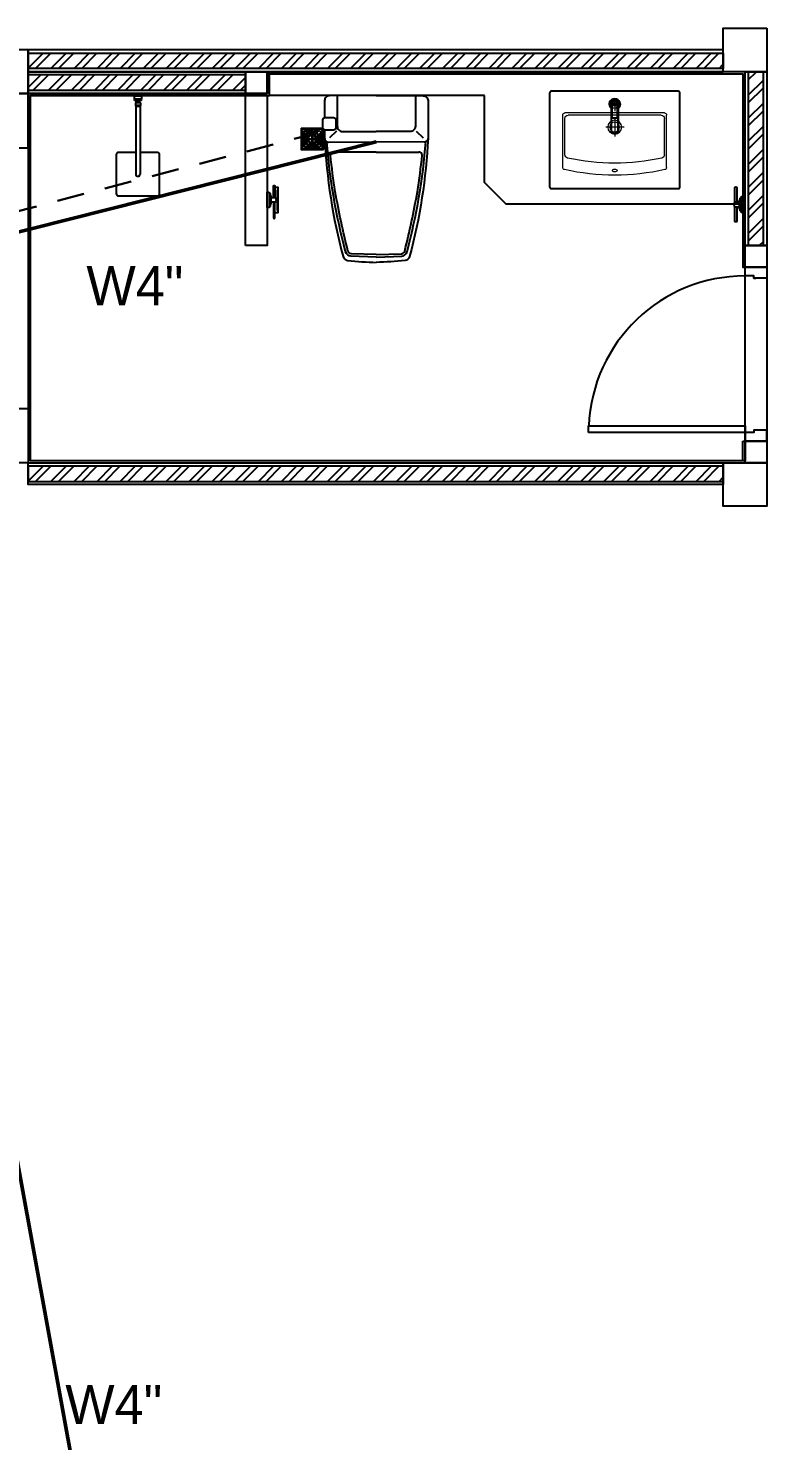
# Model space of a CAD drawing. Header units: inches. Extents: x -1366 to 1200, y -585 to 2545.
# Drawn here: x 726.01 to 729.41, y 1994.29 to 2000.79 of the extents above; entities that cross this region are included whole.
import ezdxf
from ezdxf.enums import TextEntityAlignment as Align

# ---------------------------------------------------------------- set-up
doc = ezdxf.new("R2010")
doc.units = ezdxf.units.IN
doc.header["$MEASUREMENT"] = 0
doc.linetypes.add('01-TOI$0$HIDDEN2', pattern=[0.1875, 0.125, -0.0625])
doc.linetypes.add('CENTER', pattern=[1.625, 1.25, -0.125, 0.125, -0.125])
doc.layers.get('0').update_dxf_attribs({"linetype": 'CONTINUOUS'})
for name, color, linetype in [('02___PRT_ALL_AXES', 7, 'CONTINUOUS'), ('COLM', 3, 'CONTINUOUS'), ('Counter', 6, 'CONTINUOUS'), ('DOOR', 7, 'CONTINUOUS'), ('DOOR_SWNG', 1, 'CONTINUOUS'), ('FIXT', 5, 'CONTINUOUS'), ('Floor-Hatch', 251, 'CONTINUOUS'), ('SANITARY', 9, 'CONTINUOUS'), ('SN - Sanitary', 144, 'CONTINUOUS'), ('WALL', 7, 'CONTINUOUS'), ('Wall-1', 6, 'CONTINUOUS'), ('Wall-Tile', 4, 'CONTINUOUS'), ('WALL_HATC', 251, 'CONTINUOUS'), ('WC-DET', 8, 'CONTINUOUS'), ('WC-DET1', 15, 'CONTINUOUS'), ('WC-DET2', 15, 'CONTINUOUS'), ('WC-OUT', 9, 'CONTINUOUS'), ('WC-SERIAL', 4, 'CONTINUOUS')]:
    doc.layers.add(name, color=color, linetype=linetype)
doc.layers.add('LAYER_1', color=5, linetype='CONTINUOUS', lineweight=50)
doc.styles.get("Standard").update_dxf_attribs({"font": 'THSarabunPSK.ttf'})
doc.styles.add('STYLE3', font='THSarabunPSK.ttf')

# ---------------------------------------------------------------- blocks, each defined once
blk = doc.blocks.new('ct1113ap')
h = blk.add_hatch()
h.set_pattern_fill('ANSI31', color=1, style=0)
h.set_pattern_definition([(45, (-850.48847, 321.96483), (-0.088388348, 0.088388348), [])])
h.paths.add_polyline_path([(1.5, 2.1, 1), (-1.5, 2.1, 1)])
h.paths.add_polyline_path([(1.1, 2.1, -1), (-1.1, 2.1, -1)], flags=16)
h.paths.add_polyline_path([(1.5, -5.3, 1), (-1.5, -5.3, 1)])
h.paths.add_polyline_path([(1.1, -5.3, -1), (-1.1, -5.3, -1)], flags=16)
h.paths.add_polyline_path([(2.7, -6.8), (1.5, -6.8), (1.5, -8), (2.7, -8)])
h.paths.add_polyline_path([(-0.6, 4.4, -3.621207), (0.6, 4.4), (0.8, 4.1, 3.20425), (-0.9, 4.1)])
h.paths.add_polyline_path([(1.1, -2.5), (-1.5, -2.5), (-1.5, -2.9), (1.1, -2.9), (1.1, -3.7), (1.5, -3.7), (1.5, -1.8), (1.1, -1.8)])
h.paths.add_polyline_path([(1.1, -0.3), (-1.5, -0.3), (-1.5, -0.7), (1.1, -0.7), (1.1, -1.5), (1.5, -1.5), (1.5, 0.4), (1.1, 0.4)])
at = {"color": 7, "linetype": 'Continuous'}
for p, q in [((-130, 14), (-130, -14)), ((-64, -11), (-64, 11)), ((-63, 12), (-14, 12)), ((-14, -12), (-63, -12))]:
    blk.add_line(p, q, dxfattribs=at)
at = {"color": 6, "linetype": 'Continuous'}
for p, q in [((-129, 14.2), (-129, -14.2)), ((-127, 16.2), (-127, 17)), ((-63.5, -11.1), (-63.5, 11.1)), ((-63, 12), (-63, 11.6)), ((-63, 11.6), (-14, 11.6)), ((-14, 12), (-14, 11.6)), ((-127, -16.2), (-127, -17)), ((-63, -12), (-63, -11.6)), ((-14, -11.6), (-63, -11.6)), ((-14, -12), (-14, -11.6))]:
    blk.add_line(p, q, dxfattribs=at)
at = {"color": 6}
for p, q in [((-0.6, 4.4), (-0.9, 4.1)), ((0.8, 4.1), (0.6, 4.4))]:
    blk.add_line(p, q, dxfattribs=at)
at = {"color": 6, "linetype": 'CENTER'}
blk.add_line((2, 0), (28.8, 0), dxfattribs=at)
at = {"color": 7, "linetype": 'Continuous'}
for centre, radius, start, end in [((-127, 14), 3, 90, 180), ((-63, 11), 1, 90, 180), ((-14, 15), 3, 270, 312.97028), ((0, 0), 17.5, 227.02972, 132.97028), ((-127, -14), 3, 180, 270), ((-63, -11), 1, 180, 270), ((-14, -15), 3, 47.02972, 90)]:
    blk.add_arc(centre, radius, start, end, dxfattribs=at)
at = {"color": 6, "linetype": 'Continuous'}
for centre, start, end in [((-14, 15.1), 270.02835, 313.20381), ((-14, -15.1), 46.79616, 89.97168)]:
    blk.add_arc(centre, 3.49, start, end, dxfattribs=at)
for points, knots in [([(-129, 14.2), (-129.1, 14.2), (-129.4, 14.2), (-129.6, 14.1), (-129.8, 14.1), (-129.9, 14.1), (-130, 14), (-130, 14), (-130, 14), (-130, 14)], [0, 0, 0, 0, 0.37083, 0.686781, 0.809347, 0.902724, 0.937689, 0.964954, 1, 1, 1, 1]), ([(-127, 16.2), (-127.3, 16.2), (-127.8, 16.1), (-128.5, 15.6), (-128.9, 14.9), (-129, 14.4), (-129, 14.2)], [0, 0, 0, 0, 0.251576, 0.502087, 0.751307, 1, 1, 1, 1]), ([(-64, 11), (-64, 11), (-64, 11), (-63.9, 11), (-63.8, 11.1), (-63.7, 11.1), (-63.6, 11.1), (-63.5, 11.1)], [0, 0, 0, 0, 0.033642, 0.095139, 0.310943, 0.62784, 1, 1, 1, 1]), ([(-63.5, 11.1), (-63.5, 11.1), (-63.5, 11.3), (-63.4, 11.4), (-63.2, 11.6), (-63.1, 11.6), (-63, 11.6)], [0, 0, 0, 0, 0.248974, 0.49844, 0.748767, 1, 1, 1, 1]), ([(-11.9, 12.8), (-11.9, 12.8), (-11.9, 12.8), (-11.9, 12.8), (-11.9, 12.8), (-11.8, 12.7), (-11.7, 12.6), (-11.6, 12.6), (-11.6, 12.5)], [0, 0, 0, 0, 0.029366, 0.087835, 0.178504, 0.299273, 0.616465, 1, 1, 1, 1]), ([(-11.6, 12.5), (-11, 13.1), (-9.7, 14.1), (-7.6, 15.4), (-5.3, 16.3), (-2.9, 16.9), (-0.4, 17.2), (2.1, 17), (4.5, 16.6), (6.9, 15.7), (9, 14.6), (11, 13.1), (12.8, 11.4), (14.3, 9.4), (15.5, 7.2), (16.3, 4.9), (16.9, 2.5), (17, 0.8), (17, 0)], [0, 0, 0, 0, 0.062313, 0.124704, 0.187205, 0.249822, 0.312517, 0.375223, 0.437872, 0.500414, 0.562837, 0.62517, 0.687469, 0.749798, 0.81221, 0.874726, 0.937336, 1, 1, 1, 1]), ([(17, 0), (17, -0.8), (16.9, -2.5), (16.3, -4.9), (15.5, -7.2), (14.3, -9.4), (12.8, -11.4), (11, -13.1), (9, -14.6), (6.9, -15.7), (4.5, -16.6), (2.1, -17), (-0.4, -17.2), (-2.9, -16.9), (-5.3, -16.3), (-7.6, -15.4), (-9.7, -14.1), (-11, -13.1), (-11.6, -12.5)], [0, 0, 0, 0, 0.062697, 0.125333, 0.18786, 0.250273, 0.312598, 0.37489, 0.437216, 0.499632, 0.562167, 0.624809, 0.687509, 0.750197, 0.81281, 0.875306, 0.937693, 1, 1, 1, 1]), ([(-129, -14.2), (-129.1, -14.2), (-129.4, -14.2), (-129.6, -14.1), (-129.8, -14.1), (-129.9, -14.1), (-130, -14), (-130, -14), (-130, -14), (-130, -14)], [0, 0, 0, 0, 0.37083, 0.686781, 0.809347, 0.902724, 0.937689, 0.964954, 1, 1, 1, 1]), ([(-129, -14.2), (-129, -14.4), (-128.9, -14.9), (-128.5, -15.6), (-127.8, -16.1), (-127.3, -16.2), (-127, -16.2)], [0, 0, 0, 0, 0.248784, 0.49809, 0.74852, 1, 1, 1, 1]), ([(-64, -11), (-64, -11), (-64, -11), (-63.9, -11), (-63.8, -11.1), (-63.7, -11.1), (-63.6, -11.1), (-63.5, -11.1)], [0, 0, 0, 0, 0.033642, 0.095139, 0.310943, 0.62784, 1, 1, 1, 1]), ([(-63, -11.6), (-63.1, -11.6), (-63.2, -11.6), (-63.4, -11.4), (-63.5, -11.3), (-63.5, -11.1), (-63.5, -11.1)], [0, 0, 0, 0, 0.251439, 0.50194, 0.751233, 1, 1, 1, 1]), ([(-11.9, -12.8), (-11.9, -12.8), (-11.9, -12.8), (-11.9, -12.8), (-11.9, -12.8), (-11.8, -12.7), (-11.7, -12.6), (-11.6, -12.6), (-11.6, -12.5)], [0, 0, 0, 0, 0.029366, 0.087835, 0.178504, 0.299273, 0.616465, 1, 1, 1, 1])]:
    blk.add_open_spline(points, degree=3, knots=knots, dxfattribs=at)
at = {"layer": '02___PRT_ALL_AXES', "color": 7, "linetype": 'Continuous'}
for p, q in [((-4.1, 17), (-127, 17)), ((-127, -17), (-4.1, -17))]:
    blk.add_line(p, q, dxfattribs=at)
at = {"layer": '02___PRT_ALL_AXES', "color": 6, "linetype": 'Continuous'}
for p, q in [((-6.7, 16.2), (-127, 16.2)), ((-127, -16.2), (-6.7, -16.2))]:
    blk.add_line(p, q, dxfattribs=at)
at = {"layer": '02___PRT_ALL_AXES', "color": 7, "linetype": 'Continuous'}
blk.add_arc((0, 0), 25, 222.84382, 137.15618, dxfattribs=at)
at = {"layer": '02___PRT_ALL_AXES', "color": 6, "linetype": 'Continuous'}
blk.add_arc((0, 0), 24, 225.10536, 134.89464, dxfattribs=at)
at = {"layer": 'LAYER_1', "color": 6}
for p, q in [((1.1, 0.4), (1.1, -0.3)), ((1.5, 0.4), (1.1, 0.4)), ((1.5, -1.5), (1.5, 0.4)), ((1.1, -0.3), (-1.5, -0.3)), ((-1.5, -0.3), (-1.5, -0.7)), ((-1.5, -0.7), (1.1, -0.7)), ((1.1, -2.5), (-1.5, -2.5)), ((-1.5, -2.5), (-1.5, -2.9)), ((-1.5, -2.9), (1.1, -2.9)), ((1.1, -0.7), (1.1, -1.5)), ((1.1, -1.5), (1.5, -1.5)), ((1.1, -1.8), (1.1, -2.5)), ((1.5, -1.8), (1.1, -1.8)), ((1.1, -2.9), (1.1, -3.7)), ((1.1, -3.7), (1.5, -3.7)), ((1.5, -3.7), (1.5, -1.8)), ((2.7, -6.8), (1.5, -6.8)), ((1.5, -6.8), (1.5, -8)), ((1.5, -8), (2.7, -8)), ((2.7, -6.8), (2.7, -8))]:
    blk.add_line(p, q, dxfattribs=at)
for centre, radius in [((0, 2.1), 1.5), ((0, 2.1), 1.1), ((0, -5.3), 1.5), ((0, -5.3), 1.1)]:
    blk.add_circle(centre, radius, dxfattribs=at)
for radius, start, end in [(1.5, 304.15382, 234.82428), (1.1, 300.28403, 238.53384)]:
    blk.add_arc((0, 5.3), radius, start, end, dxfattribs=at)
blk = doc.blocks.new('TF0504P-Acacia')
at = {"layer": 'WC-DET', "lineweight": 13}
for p, q in [((0.0289, -0.06), (-0.0298, -0.06)), ((0.0001, -0.0321), (0, -0.092)), ((-0.239, -0.3509), (-0.239, -0.11)), ((-0.229, -0.1), (0.229, -0.1)), ((-0.229, -0.2928), (-0.229, -0.125)), ((-0.214, -0.11), (0.214, -0.11)), ((0, -0.1185), (0, -0.2083)), ((0.229, -0.2928), (0.229, -0.125)), ((0.239, -0.3509), (0.239, -0.11)), ((-0.0431, -0.165), (0.0415, -0.165))]:
    blk.add_line(p, q, dxfattribs=at)
for centre, radius in [((0, -0.06), 0.0175), ((0, -0.165), 0.032), ((0, -0.165), 0.0225)]:
    blk.add_circle(centre, radius, dxfattribs=at)
for centre, radius, start, end in [((-0.229, -0.11), 0.01, 90, 180), ((-0.214, -0.125), 0.015, 90, 180), ((0.214, -0.125), 0.015, 0, 90), ((0.229, -0.11), 0.01, 0, 90), ((-0.214, -0.2928), 0.015, 180, 257.6249), ((0, 0.6825), 1.0135, 257.6249, 282.3751), ((0.214, -0.2928), 0.015, 282.3751, 0), ((-0.229, -0.3509), 0.01, 180, 257.50622), ((0, 0.6816), 1.0676, 257.49497, 282.50503), ((0.229, -0.3509), 0.01, 282.49378, 0)]:
    blk.add_arc(centre, radius, start, end, dxfattribs=at)
blk.add_ellipse((0, -0.3649), major_axis=(-0.0125, 0), ratio=0.4, dxfattribs=at)
at = {"layer": 'WC-OUT'}
blk.add_lwpolyline([(-0.292, -0.448, -0.414214), (-0.3, -0.44), (-0.3, -0.008, -0.414214), (-0.292, 0), (0.292, 0, -0.414214), (0.3, -0.008), (0.3, -0.44, -0.414214), (0.292, -0.448)], format="xyb", close=True, dxfattribs=at)
at = {"layer": 'WC-OUT', "xscale": -0.001, "yscale": 0.001, "zscale": 0.001, "rotation": 270}
blk.add_blockref('ct1113ap', (0, -0.06), dxfattribs=at)
at = {"layer": 'WC-SERIAL', "flags": 3}
blk.add_attdef('SERIAL', text='', height=0.025, dxfattribs=at).set_placement((0.0039, -0.2584), align=Align.CENTER)
blk = doc.blocks.new('PM751P')
at = {"layer": 'WC-DET'}
for points in [[(0.0275, -0.011), (-0.0275, -0.011)], [(-0.02, -0.014), (0.02, -0.014)]]:
    blk.add_lwpolyline(points, dxfattribs=at)
at = {"layer": 'WC-OUT'}
blk.add_lwpolyline([(0.02, -0.0145), (0.02, -0.0155, -0.414214), (0.0185, -0.017), (-0.0185, -0.017, -0.414214), (-0.02, -0.0155), (-0.02, -0.0145, 0.414214), (-0.0205, -0.014), (-0.026, -0.014, -0.414214), (-0.0275, -0.0125), (-0.0275, -0.0115, 0.414214), (-0.028, -0.011), (-0.031, -0.011, -0.414214), (-0.035, -0.007), (-0.035, 0), (0.035, 0), (0.035, -0.007, -0.414214), (0.031, -0.011), (0.028, -0.011, 0.414214), (0.0275, -0.0115), (0.0275, -0.0125, -0.414214), (0.026, -0.014), (0.0205, -0.014, 0.414214)], format="xyb", close=True, dxfattribs=at)
for points in [[(-0.011, -0.0275), (-0.076, -0.0275, 1), (-0.076, -0.0365), (-0.011, -0.0365, 1)], [(0.011, -0.017), (0.011, -0.039, -0.181818), (-0.011, -0.039), (-0.011, -0.017)], [(0.076, -0.0365, 1), (0.076, -0.0275), (0.011, -0.0275, 1)], [(0.011, -0.0365), (0.076, -0.0365, 1)]]:
    blk.add_lwpolyline(points, format="xyb", dxfattribs=at)
at = {"layer": 'WC-SERIAL', "flags": 8}
blk.add_attdef('PM751', text='', height=0.03, dxfattribs=at).set_placement((0.007, -0.0859), align=Align.MIDDLE)
blk = doc.blocks.new('dr080sl2')
at = {"layer": 'DOOR'}
for points in [[(-0.36, 0.77), (-0.33, 0.77), (-0.33, 0.05), (-0.36, 0.05)], [(-0.36, 0.05), (-0.4, 0.05), (-0.4, -0.05), (-0.35, -0.05), (-0.35, 0.01), (-0.36, 0.01)], [(0.35, 0), (0.35, 0.01), (0.36, 0.01), (0.36, 0.05), (0.4, 0.05), (0.4, -0.05), (0.35, -0.05), (0.35, 0.01)]]:
    blk.add_lwpolyline(points, close=True, dxfattribs=at)
at = {"layer": 'DOOR_SWNG'}
blk.add_arc((-0.36, 0.05), 0.72, 0, 87.61198, dxfattribs=at)
blk = doc.blocks.new('VRH_FUVHU-W002AS_100 x100')
at = {"layer": 'SN - Sanitary'}
for points in [[(-48, -50), (48, -50, 0.414214), (50, -48), (50, 48, 0.414214), (48, 50), (-48, 50, 0.414214), (-50, 48), (-50, -48, 0.414214)], [(-40, -47), (40, -47, 0.414214), (47, -40), (47, 40, 0.414214), (40, 47), (-40, 47, 0.414214), (-47, 40), (-47, -40, 0.414214)], [(-40, -45), (40, -45, 0.414214), (45, -40), (45, 40, 0.414214), (40, 45), (-40, 45, 0.414214), (-45, 40), (-45, -40, 0.414214)], [(-27.2, 17.5, 1), (-27.2, 22.8), (-38, 22.8, 1), (-38, 17.5)], [(-17, 7.5, 1), (-17, 12.8), (-38, 12.8, 1), (-38, 7.5)], [(-10.8, -2.6, 1), (-10.8, 2.6), (-38, 2.6, 1), (-38, -2.6)], [(-17.5, 27.2, -1), (-22.8, 27.2), (-22.8, 38, -1), (-17.5, 38)], [(-7.5, 17, -1), (-12.8, 17), (-12.8, 38, -1), (-7.5, 38)], [(2.6, 10.8, -1), (-2.6, 10.8), (-2.6, 38, -1), (2.6, 38)], [(7.5, 17, 1), (12.8, 17), (12.8, 38, 1), (7.5, 38)], [(10.8, -2.6, -1), (10.8, 2.6), (38, 2.6, -1), (38, -2.6)], [(17, 7.5, -1), (17, 12.8), (38, 12.8, -1), (38, 7.5)], [(17.5, 27.2, 1), (22.8, 27.2), (22.8, 38, 1), (17.5, 38)], [(27.2, 17.5, -1), (27.2, 22.8), (38, 22.8, -1), (38, 17.5)], [(-17, -7.5, -1), (-17, -12.8), (-38, -12.8, -1), (-38, -7.5)], [(-27.2, -17.5, -1), (-27.2, -22.8), (-38, -22.8, -1), (-38, -17.5)], [(-17.5, -27.2, 1), (-22.8, -27.2), (-22.8, -38, 1), (-17.5, -38)], [(-7.5, -17, 1), (-12.8, -17), (-12.8, -38, 1), (-7.5, -38)], [(2.6, -10.8, 1), (-2.6, -10.8), (-2.6, -38, 1), (2.6, -38)], [(7.5, -17, -1), (12.8, -17), (12.8, -38, -1), (7.5, -38)], [(17, -7.5, 1), (17, -12.8), (38, -12.8, 1), (38, -7.5)], [(17.5, -27.2, -1), (22.8, -27.2), (22.8, -38, -1), (17.5, -38)], [(27.2, -17.5, 1), (27.2, -22.8), (38, -22.8, 1), (38, -17.5)]]:
    blk.add_lwpolyline(points, format="xyb", close=True, dxfattribs=at)
for points in [[(-47, 40), (-45, 40)], [(-40, 47), (-40, 45)], [(2, 0), (-2, 0)], [(0, -2), (0, 2)], [(40, 47), (40, 45)], [(47, 40), (45, 40)], [(-47, -40), (-45, -40)], [(-40, -47), (-40, -45)], [(40, -47), (40, -45)], [(47, -40), (45, -40)]]:
    blk.add_lwpolyline(points, dxfattribs=at)
for centre, radius in [((-38, 30), 2.64), ((-30, 38), 2.64), ((0, 0), 5), ((0, 0), 4), ((30, 38), 2.64), ((38, 30), 2.64), ((-38, -30), 2.64), ((-30, -38), 2.64), ((30, -38), 2.64), ((38, -30), 2.64)]:
    blk.add_circle(centre, radius, dxfattribs=at)
for radius, start, end in [(40.6, 161.73736, 168.31208), (38.9, 176.32255, 183.67745), (38.9, 160.8012, 168.8398), (40.6, 145.90265, 154.48014), (35.8, 175.77756, 184.22244), (35.8, 159.05626, 167.86631), (38.9, 144.18222, 153.27326), (32.8, 175.39152, 184.60848), (32.8, 157.0415, 166.73994), (35.8, 140.49742, 150.73462), (30.8, 175.09421, 184.90579), (30.8, 155.47006, 165.86937), (32.8, 139.27746, 147.76062), (40.6, 115.51986, 124.09735), (38.9, 116.72674, 125.81778), (35.8, 119.26538, 129.50258), (32.8, 122.23938, 130.72254), (38.9, 101.1602, 109.1988), (35.8, 102.13369, 110.94374), (32.8, 103.26006, 112.9585), (30.8, 104.13063, 114.52994), (40.6, 101.68792, 108.26264), (35.8, 85.77756, 94.22244), (32.8, 85.39152, 94.60848), (30.8, 85.09421, 94.90579), (38.9, 86.32255, 93.67745), (38.9, 70.8012, 78.8398), (35.8, 69.05626, 77.86631), (32.8, 67.0415, 76.73994), (30.8, 65.47006, 75.86937), (40.6, 71.73736, 78.31208), (40.6, 55.90265, 64.48014), (38.9, 54.18222, 63.27326), (35.8, 50.49742, 60.73462), (32.8, 49.27746, 57.76062), (32.8, 32.23938, 40.72254), (35.8, 29.26538, 39.50258), (30.8, 14.13063, 24.52994), (32.8, 13.26006, 22.9585), (30.8, 355.09421, 4.90579), (38.9, 26.72674, 35.81778), (32.8, 355.39152, 4.60848), (35.8, 12.13369, 20.94374), (40.6, 25.51986, 34.09735), (35.8, 355.77756, 4.22244), (38.9, 11.1602, 19.1988), (40.6, 11.68792, 18.26264), (38.9, 356.32255, 3.67745), (40.6, 191.68792, 198.26264), (38.9, 191.1602, 199.1988), (40.6, 205.51986, 214.09735), (35.8, 192.13369, 200.94374), (38.9, 206.72674, 215.81778), (32.8, 193.26006, 202.9585), (35.8, 209.26538, 219.50258), (30.8, 194.13063, 204.52994), (32.8, 212.23938, 220.72254), (35.8, 230.49742, 240.73462), (38.9, 234.18222, 243.27326), (40.6, 235.90265, 244.48014), (32.8, 229.27746, 237.76062), (30.8, 245.47006, 255.86937), (32.8, 247.0415, 256.73994), (35.8, 249.05626, 257.86631), (38.9, 250.8012, 258.8398), (40.6, 251.73736, 258.31208), (30.8, 265.09421, 274.90579), (32.8, 265.39152, 274.60848), (35.8, 265.77756, 274.22244), (38.9, 266.32255, 273.67745), (30.8, 284.13063, 294.52994), (32.8, 283.26006, 292.9585), (35.8, 282.13369, 290.94374), (38.9, 281.1602, 289.1988), (40.6, 281.68792, 288.26264), (32.8, 302.23938, 310.72254), (35.8, 299.26538, 309.50258), (38.9, 296.72674, 305.81778), (40.6, 295.51986, 304.09735), (32.8, 319.27746, 327.76062), (35.8, 320.49742, 330.73462), (30.8, 335.47006, 345.86937), (32.8, 337.0415, 346.73994), (38.9, 324.18222, 333.27326), (35.8, 339.05626, 347.86631), (40.6, 325.90265, 334.48014), (38.9, 340.8012, 348.8398), (40.6, 341.73736, 348.31208)]:
    blk.add_arc((0, 0), radius, start, end, dxfattribs=at)
blk = doc.blocks.new('C106P')
for points in [[(0, 0), (-0.216, -0.0009, 0.414214), (-0.238, -0.0229), (-0.238, -0.1012, 0.415321)], [(0, 0), (0.216, -0.0009, -0.414214), (0.238, -0.0229), (0.238, -0.1959, -0.414214)], [(-0.2358, -0.1589, -0.414214), (-0.2458, -0.1489), (-0.2458, -0.1109, -0.414214), (-0.2358, -0.1009)], [(-0.238, -0.1587), (-0.238, -0.1959, 0.414214)], [(-0.238, -0.1959, 0.053479), (-0.153, -0.7409, 0.308223), (-0.132, -0.7589, 0.014301), (0, -0.7679, 1.437855)], [(0.238, -0.1959, -0.053479), (0.153, -0.7409, -0.308223), (0.132, -0.7589, -0.014301), (0, -0.7679, -1.437855)]]:
    blk.add_lwpolyline(points, format="xyb")
at = {"layer": 'WC-DET1'}
for q in [(-0.1959, -0.2599), (0.1959, -0.2599)]:
    blk.add_line((0, -0.26), q, dxfattribs=at)
for points in [[(-0.18, -0.0009), (-0.18, -0.1399, 0.414214), (-0.155, -0.1649), (0, -0.165)], [(0.18, -0.0009), (0.18, -0.1399, -0.414214), (0.155, -0.1649), (0, -0.165)], [(-0.2358, -0.1009), (-0.1968, -0.1009, -0.414214), (-0.1868, -0.1109), (-0.1868, -0.1489, -0.414214), (-0.1968, -0.1589), (-0.2358, -0.1589, -0.414214)], [(0, -0.7314), (-0.1161, -0.7281, -0.234182), (-0.1306, -0.716, -0.017795), (-0.1889, -0.4427, -0.014884), (-0.2111, -0.274, -0.020376)], [(0, -0.7314), (0.1161, -0.7281, 0.234182), (0.1306, -0.716, 0.017795), (0.1889, -0.4427, 0.014884), (0.2111, -0.274, 0.020376)]]:
    blk.add_lwpolyline(points, format="xyb", dxfattribs=at)
at = {"layer": 'WC-DET1', "color": 7}
for points in [[(-0.238, -0.1959, 0.414214), (-0.22, -0.2139), (0, -0.213)], [(0.238, -0.1959, -0.414214), (0.22, -0.2139), (0, -0.213)]]:
    blk.add_lwpolyline(points, format="xyb", dxfattribs=at)
at = {"layer": 'WC-DET1'}
for centre, start, end in [((-0.1961, -0.275), 89.44226, 176.38199), ((0.1961, -0.275), 3.61801, 90.55774)]:
    blk.add_arc(centre, 0.0151, start, end, dxfattribs=at)
at = {"layer": 'WC-DET2'}
for points in [[(-0.184, -0.1639), (-0.216, -0.1939)], [(0.184, -0.1639), (0.216, -0.1939)]]:
    blk.add_lwpolyline(points, dxfattribs=at)
for points in [[(-0.0001, -0.7428), (-0.1173, -0.7394, -0.254323), (-0.1414, -0.7196, -0.000064), (-0.1417, -0.7186, -0.04487), (-0.2282, -0.212)], [(0.0001, -0.7428), (0.1173, -0.7394, 0.254323), (0.1414, -0.7196, 0.000064), (0.1417, -0.7186, 0.04487), (0.2282, -0.212)]]:
    blk.add_lwpolyline(points, format="xyb", dxfattribs=at)
at = {"layer": 'WC-SERIAL', "flags": 8}
blk.add_attdef('C106', text='', height=0.05, dxfattribs=at).set_placement((-0.007, -0.0689), align=Align.MIDDLE)
blk = doc.blocks.new('PM753P')
at = {"layer": 'WC-DET'}
for points in [[(-0.061, -0.029), (-0.061, -0.035)], [(-0.0595, -0.029), (-0.0595, -0.035)], [(-0.048, -0.047), (0.047, -0.047)], [(-0.0433, -0.0485), (0.0417, -0.0485)], [(-0.0362, -0.029), (-0.0362, -0.035)], [(0.03, -0.011), (-0.03, -0.011)], [(-0.02, -0.014), (0.02, -0.014)], [(0.0352, -0.029), (0.0352, -0.035)]]:
    blk.add_lwpolyline(points, dxfattribs=at)
at = {"layer": 'WC-OUT'}
blk.add_lwpolyline([(0.02, -0.0145), (0.02, -0.0155, -0.414214), (0.0185, -0.017), (-0.0185, -0.017, -0.414214), (-0.02, -0.0155), (-0.02, -0.0145, 0.414214), (-0.0205, -0.014), (-0.0285, -0.014, -0.414214), (-0.03, -0.0125), (-0.03, -0.0115, 0.414214), (-0.0305, -0.011), (-0.032, -0.011, -0.414214), (-0.035, -0.008), (-0.035, 0), (0.035, 0), (0.035, -0.008, -0.414214), (0.032, -0.011), (0.0305, -0.011, 0.414214), (0.03, -0.0115), (0.03, -0.0125, -0.414214), (0.0285, -0.014), (0.0205, -0.014, 0.414214)], format="xyb", close=True, dxfattribs=at)
for points in [[(-0.011, -0.029), (-0.083, -0.029, 1), (-0.083, -0.035), (-0.011, -0.035)], [(0.011, -0.017), (0.011, -0.039, -0.181818), (-0.011, -0.039), (-0.011, -0.017)], [(0.011, -0.029), (0.064, -0.029, -1), (0.064, -0.035), (0.011, -0.035)]]:
    blk.add_lwpolyline(points, format="xyb", dxfattribs=at)
blk.add_lwpolyline([(-0.058, -0.035), (-0.058, -0.05), (0.057, -0.05), (0.057, -0.035)], dxfattribs=at)
blk.add_arc((-0.0828, -0.0319), 0.00287, 265.71511, 94.69631, dxfattribs=at)
at = {"layer": 'WC-SERIAL', "flags": 8}
blk.add_attdef('PM753', text='', height=0.03, dxfattribs=at).set_placement((0.007, -0.1009), align=Align.MIDDLE)
blk = doc.blocks.new('CT002P')
at = {"layer": 'WC-DET1'}
for p, q in [((-0.0159, 0), (-0.0159, -0.0025)), ((0.0159, 0), (-0.0159, 0)), ((0.0159, 0), (0.0159, -0.0025)), ((-0.0169, -0.0025), (-0.0169, -0.0164)), ((-0.0161, -0.0025), (-0.0169, -0.0025)), ((0.0169, -0.0164), (-0.0169, -0.0164)), ((0.0169, -0.0025), (-0.0161, -0.0025)), ((-0.0159, -0.0223), (-0.0159, -0.0164)), ((0.0159, -0.0223), (-0.0159, -0.0223)), ((0.0114, -0.0339), (-0.0114, -0.0339)), ((-0.0114, -0.0339), (-0.0114, -0.0453)), ((-0.0114, -0.0453), (-0.0109, -0.0458)), ((-0.0114, -0.0453), (-0.0109, -0.0458)), ((0.0114, -0.0453), (-0.0114, -0.0453)), ((0.0109, -0.0458), (-0.0109, -0.0458)), ((-0.0102, -0.0458), (-0.0102, -0.3612)), ((-0.0102, -0.0478), (-0.0092, -0.0468)), ((0.0102, -0.0478), (-0.0102, -0.0478)), ((-0.0102, -0.0488), (0.0102, -0.0488)), ((-0.0099, -0.0299), (-0.0099, -0.0339)), ((-0.0099, -0.0299), (0.0099, -0.0299)), ((-0.0092, -0.0468), (-0.0092, -0.0458)), ((0.0092, -0.0468), (-0.0092, -0.0468)), ((-0.0074, -0.0276), (-0.0074, -0.0289)), ((0.0074, -0.0276), (0.0074, -0.0289)), ((0.0092, -0.0468), (0.0092, -0.0458)), ((0.0102, -0.0478), (0.0092, -0.0468)), ((0.0099, -0.0339), (0.0099, -0.0299)), ((0.0102, -0.0458), (0.0102, -0.3612)), ((0.0114, -0.0453), (0.0109, -0.0458)), ((0.0114, -0.0453), (0.0109, -0.0458)), ((0.0114, -0.0339), (0.0114, -0.0453)), ((0.0159, -0.0223), (0.0159, -0.0164)), ((0.0169, -0.0025), (0.0169, -0.0164))]:
    blk.add_line(p, q, dxfattribs=at)
blk.add_lwpolyline([(-0.0102, -0.2612), (-0.09, -0.2612, 0.414214), (-0.1, -0.2712), (-0.1, -0.4512, 0.414214), (-0.09, -0.4612), (0.09, -0.4612, 0.414214), (0.1, -0.4512), (0.1, -0.2712, 0.414214), (0.09, -0.2612), (0.0102, -0.2612)], format="xyb", dxfattribs=at)
for centre, radius, start, end in [((0, -0.0161), 0.0129, 209.08331, 230.70352), ((-0.0084, -0.0289), 0.000992, 270, 0), ((-0.0094, -0.0276), 0.00198, 0, 50.70352), ((0.0094, -0.0276), 0.00199, 129.29648, 180), ((0.0084, -0.0289), 0.000992, 180, 270), ((0, -0.0161), 0.0129, 309.29648, 330.91669), ((0, -0.3612), 0.0102, 180.00001, 0.00001)]:
    blk.add_arc(centre, radius, start, end, dxfattribs=at)

msp = doc.modelspace()

# ---------------------------------------------------------------- hatches: boundary and pattern name
at = {"layer": 'WALL_HATC'}
h = msp.add_hatch(dxfattribs=at)
h.set_pattern_fill('ANSI32', color=256, scale=0.2, angle=179.99694, style=0)
h.set_pattern_definition([(224.99694, (710.22782, 2013.001305), (0.05303018, -0.05303584), []), (224.99694, (710.192465, 2013.00131), (0.05303018, -0.05303584), [])])
h.paths.add_polyline_path([(729.2117, 2000.6054), (726.0117, 2000.6054), (726.0117, 2000.6754), (729.2117, 2000.6754)])
h = msp.add_hatch(dxfattribs=at)
h.set_pattern_fill('ANSI32', color=256, scale=0.2, angle=0.00764, style=0)
h.set_pattern_definition([(45.00764, (742.40073, 2005.77263), (-0.05304008, 0.05302594), []), (45.00764, (742.436085, 2005.77263), (-0.05304008, 0.05302594), [])])
h.paths.add_polyline_path([(726.0117, 2000.5054), (727.0117, 2000.5054), (727.0117, 2000.5754), (726.0117, 2000.5754)])
h = msp.add_hatch(dxfattribs=at)
h.set_pattern_fill('ANSI32', color=256, scale=0.2, angle=0.00306, style=0)
h.set_pattern_definition([(224.99694, (711.22782, 2013.00131), (0.05303018, -0.05303584), []), (224.99694, (711.19246, 2013.00131), (0.05303018, -0.05303584), [])])
h.paths.add_polyline_path([(729.3967, 1999.7904), (729.3967, 2000.5904), (729.3267, 2000.5904), (729.3267, 1999.7904)])
h = msp.add_hatch(dxfattribs=at)
h.set_pattern_fill('ANSI32', color=256, scale=0.2, angle=0.00306, style=0)
h.set_pattern_definition([(224.99694, (710.22782, 2011.101305), (0.05303018, -0.05303584), []), (224.99694, (710.192465, 2011.10131), (0.05303018, -0.05303584), [])])
h.paths.add_polyline_path([(726.0117, 1998.7054), (729.2117, 1998.7054), (729.2117, 1998.7754), (726.0117, 1998.7754)])

# ---------------------------------------------------------------- linework, layer by layer
at = {"linetype": '01-TOI$0$HIDDEN2', "lineweight": 30}
msp.add_line((725.0585, 1999.7114), (727.2912, 2000.2954), dxfattribs=at)
at = {"lineweight": 50}
for p, q in [((725.2194, 1999.664), (727.6142, 2000.2674)), ((725.2194, 1999.6345), (726.4887, 1992.6904))]:
    msp.add_line(p, q, dxfattribs=at)
at = {"layer": 'COLM'}
for points in [[(729.4117, 2000.7904), (729.4117, 2000.5904), (729.2117, 2000.5904), (729.2117, 2000.7904)], [(729.4117, 1998.7904), (729.4117, 1998.5904), (729.2117, 1998.5904), (729.2117, 1998.7904)]]:
    msp.add_lwpolyline(points, close=True, dxfattribs=at)
at = {"layer": 'Counter'}
msp.add_lwpolyline([(727.1117, 2000.5804), (729.3017, 2000.5804), (729.3017, 1999.9804), (728.2117, 1999.9804), (728.1117, 2000.0804), (728.1117, 2000.4804)], dxfattribs=at)
at = {"layer": 'Floor-Hatch'}
msp.add_lwpolyline([(729.4117, 1999.6904), (729.4117, 1998.8904), (729.3117, 1998.8904), (729.3117, 1999.6904)], close=True, dxfattribs=at)
at = {"layer": 'WALL'}
for points in [[(725.9117, 2000.6904), (725.9117, 2000.4904), (726.0117, 2000.4904), (726.0117, 2000.6904)], [(729.2117, 2000.6904), (726.0117, 2000.6904), (726.0117, 2000.5904), (729.2117, 2000.5904)], [(726.0117, 2000.4904), (727.0117, 2000.4904), (727.0117, 2000.5904), (726.0117, 2000.5904)], [(727.1117, 2000.4904), (727.1117, 2000.5904), (727.0117, 2000.5904), (727.0117, 2000.4904)], [(729.3117, 1999.7904), (729.3117, 2000.5904), (729.4117, 2000.5904), (729.4117, 1999.7904)], [(725.9117, 2000.4904), (725.9117, 2000.2404), (726.0117, 2000.2404), (726.0117, 2000.4904)], [(729.3117, 1999.6904), (729.3117, 1999.7904), (729.4117, 1999.7904), (729.4117, 1999.6904)], [(725.9117, 1998.7904), (725.9117, 1999.0404), (726.0117, 1999.0404), (726.0117, 1998.7904)], [(729.3117, 1998.7904), (729.3117, 1998.8904), (729.4117, 1998.8904), (729.4117, 1998.7904)], [(726.0117, 1998.7904), (729.2117, 1998.7904), (729.2117, 1998.6904), (726.0117, 1998.6904)]]:
    msp.add_lwpolyline(points, close=True, dxfattribs=at)
at = {"layer": 'Wall-1'}
msp.add_lwpolyline([(728.1117, 2000.4804), (727.1217, 2000.4804), (727.1217, 2000.5804), (728.1117, 2000.5804), (728.1117, 2000.5804)], dxfattribs=at)
msp.add_lwpolyline([(727.0117, 1999.7904), (727.0117, 2000.4804), (727.1117, 2000.4804), (727.1117, 1999.7904)], close=True, dxfattribs=at)
at = {"layer": 'Wall-Tile'}
msp.add_lwpolyline([(729.3117, 1998.8004), (726.0217, 1998.8004), (726.0217, 2000.4804), (727.1217, 2000.4804), (727.1217, 2000.5804), (729.3017, 2000.5804), (729.3017, 1999.6904), (729.3117, 1999.6904), (729.3117, 2000.5904), (727.1117, 2000.5904), (727.1117, 2000.4904), (726.0117, 2000.4904), (726.0117, 1998.7904), (729.3117, 1998.7904), (729.3117, 1998.8004)], dxfattribs=at)
msp.add_lwpolyline([(729.3017, 1998.8904), (729.3117, 1998.8904), (729.3117, 1998.8004), (729.3017, 1998.8004)], close=True, dxfattribs=at)
at = {"layer": 'WALL_HATC'}
for points in [[(729.2117, 2000.6054), (726.0117, 2000.6054), (726.0117, 2000.6754), (729.2117, 2000.6754)], [(726.0117, 2000.5054), (727.0117, 2000.5054), (727.0117, 2000.5754), (726.0117, 2000.5754)], [(729.3967, 1999.7904), (729.3967, 2000.5904), (729.3267, 2000.5904), (729.3267, 1999.7904)], [(726.0117, 1998.7054), (729.2117, 1998.7054), (729.2117, 1998.7754), (726.0117, 1998.7754)]]:
    msp.add_lwpolyline(points, close=True, dxfattribs=at)

# ---------------------------------------------------------------- block references
at = {"layer": 'FIXT', "color": 8, "xscale": -1, "rotation": 359.9999999999974}
msp.add_blockref('TF0504P-Acacia', (728.7117, 2000.5004), dxfattribs=at)
at = {"layer": 'SANITARY', "color": 3, "rotation": 90}
msp.add_blockref('PM753P', (727.1117, 2000.0004), dxfattribs=at)
at = {"layer": 'SANITARY', "color": 4, "linetype": 'ByBlock', "xscale": -1, "rotation": 270}
msp.add_blockref('PM751P', (729.3017, 1999.9795), dxfattribs=at)
at = {"layer": 'SN - Sanitary', "xscale": -0.001, "yscale": 0.001, "zscale": 0.001, "rotation": 269.9999999999999}
msp.add_blockref('VRH_FUVHU-W002AS_100 x100', (727.3192, 2000.2804), dxfattribs=at)
at = {"layer": 'WALL'}
msp.add_blockref('CT002P', (726.5167, 2000.4804), dxfattribs=at)
at = {"layer": 'WALL', "rotation": 90}
msp.add_blockref('dr080sl2', (729.3617, 1999.2904), dxfattribs=at)
at = {"layer": 'WC-OUT'}
msp.add_blockref('C106P', (727.6142, 2000.4804), dxfattribs=at)

# ---------------------------------------------------------------- texts
at = {"color": 7, "linetype": 'Continuous', "style": 'STYLE3'}
for p in [(726.2794, 1999.5158), (726.1821, 1994.3677)]:
    msp.add_text('W4"', height=0.18, dxfattribs=at).set_placement(p)

doc.saveas('drawing.dxf')
